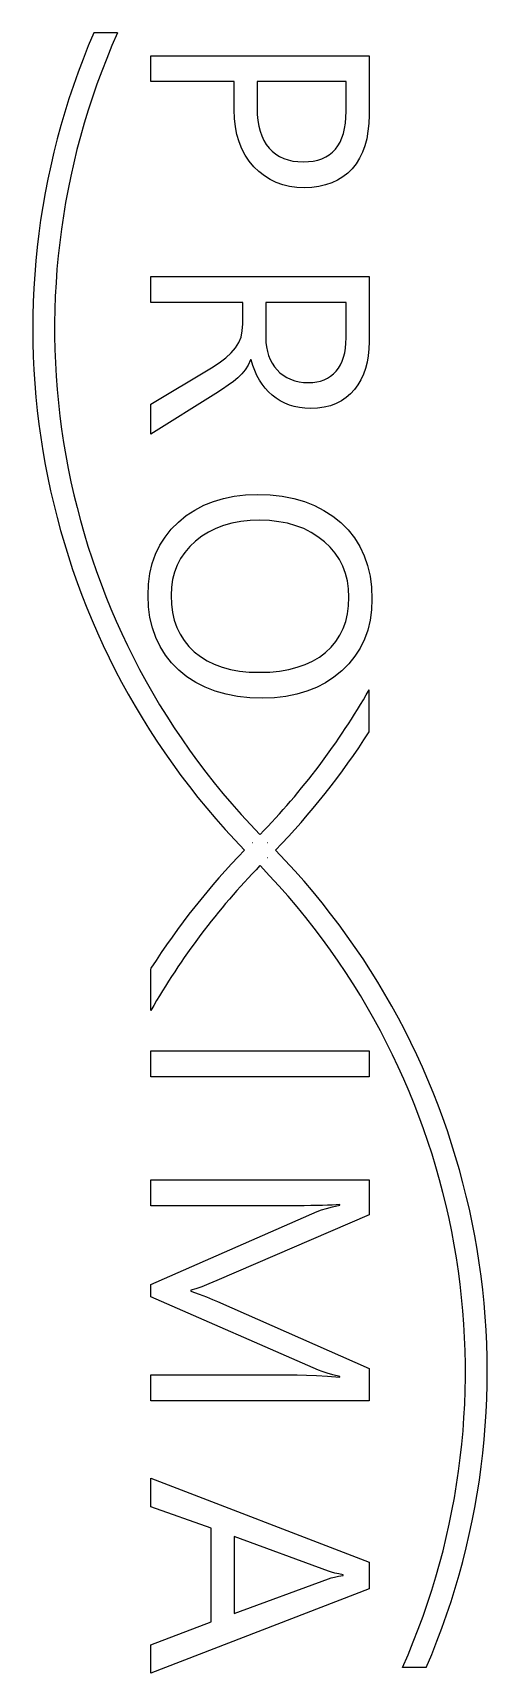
# Model space of a CAD drawing. Header units: millimetres. Extents: x -5.2 to 5.2, y -18.9 to 18.8.
import ezdxf

# ---------------------------------------------------------------- set-up
doc = ezdxf.new("R2010")
doc.units = ezdxf.units.MM

msp = doc.modelspace()

# ---------------------------------------------------------------- linework, layer by layer
at = {"color": 7, "linetype": 'Continuous'}
for p, q in [((-3.265, 18.75), (-3.811, 18.75)), ((2.5, 2.712), (2.5, 3.677)), ((-0.177, 0.177), (-0.175, 0.178)), ((0.175, 0.178), (0.177, 0.177)), ((0.177, -0.177), (0.175, -0.178)), ((-2.5, -3.677), (-2.5, -2.712)), ((3.811, -18.75), (3.265, -18.75))]:
    msp.add_line(p, q, dxfattribs=at)
at = {"color": 7, "linetype": 'Continuous', "flags": 128}
for points in [[(-0.592, 17.632), (-2.5, 17.632), (-2.5, 17.632), (-2.5, 18.224), (-2.5, 18.224), (2.5, 18.224), (2.5, 18.224), (2.5, 16.864), (2.5, 16.864), (2.494, 16.67), (2.475, 16.49), (2.446, 16.319), (2.403, 16.16), (2.348, 16.012), (2.281, 15.874), (2.203, 15.748), (2.111, 15.633), (2.01, 15.531), (1.898, 15.443), (1.776, 15.368), (1.644, 15.306), (1.502, 15.259), (1.351, 15.225), (1.188, 15.205), (1.017, 15.197), (1.017, 15.197), (0.844, 15.205), (0.679, 15.227), (0.522, 15.265), (0.373, 15.318), (0.232, 15.385), (0.1, 15.469), (-0.025, 15.566), (-0.142, 15.679), (-0.248, 15.806), (-0.339, 15.943), (-0.416, 16.09), (-0.479, 16.247), (-0.528, 16.416), (-0.564, 16.594), (-0.585, 16.784), (-0.592, 16.983), (-0.592, 16.983), (-0.592, 17.632)], [(1.974, 17.632), (-0.066, 17.632), (-0.066, 17.632), (-0.066, 17.023), (-0.066, 17.023), (-0.062, 16.877), (-0.048, 16.74), (-0.027, 16.612), (0.003, 16.493), (0.042, 16.383), (0.089, 16.281), (0.145, 16.188), (0.21, 16.105), (0.282, 16.031), (0.362, 15.967), (0.448, 15.913), (0.543, 15.869), (0.644, 15.834), (0.751, 15.809), (0.867, 15.795), (0.989, 15.789), (0.989, 15.789), (1.108, 15.794), (1.22, 15.808), (1.324, 15.831), (1.42, 15.862), (1.508, 15.903), (1.589, 15.953), (1.662, 16.012), (1.728, 16.08), (1.786, 16.157), (1.835, 16.243), (1.877, 16.338), (1.912, 16.443), (1.939, 16.556), (1.958, 16.679), (1.97, 16.81), (1.974, 16.951), (1.974, 16.951), (1.974, 17.632)], [(-2.5, 9.539), (-2.5, 10.233), (-2.5, 10.233), (-1.112, 11.066), (-1.112, 11.066), (-0.933, 11.182), (-0.783, 11.294), (-0.659, 11.406), (-0.56, 11.521), (-0.485, 11.642), (-0.435, 11.771), (-0.405, 11.914), (-0.395, 12.073), (-0.395, 12.073), (-0.395, 12.566), (-0.395, 12.566), (-2.5, 12.566), (-2.5, 12.566), (-2.5, 13.158), (-2.5, 13.158), (2.5, 13.158), (2.5, 13.158), (2.5, 11.659), (2.5, 11.659), (2.495, 11.498), (2.479, 11.343), (2.453, 11.193), (2.417, 11.051), (2.37, 10.916), (2.313, 10.792), (2.245, 10.674), (2.166, 10.567), (2.076, 10.471), (1.977, 10.385), (1.866, 10.31), (1.745, 10.247), (1.615, 10.196), (1.473, 10.16), (1.32, 10.139), (1.156, 10.132), (1.156, 10.132), (1.028, 10.137), (0.905, 10.151), (0.786, 10.176), (0.673, 10.21), (0.566, 10.254), (0.466, 10.305), (0.37, 10.366), (0.281, 10.434), (0.198, 10.511), (0.121, 10.594), (0.051, 10.686), (-0.012, 10.784), (-0.07, 10.89), (-0.12, 11.001), (-0.163, 11.119), (-0.2, 11.244), (-0.2, 11.244), (-0.215, 11.244), (-0.215, 11.244), (-0.274, 11.123), (-0.341, 11.018), (-0.417, 10.924), (-0.508, 10.835), (-0.611, 10.748), (-0.728, 10.663), (-0.86, 10.573), (-1.013, 10.473), (-1.013, 10.473), (-2.5, 9.539)], [(1.974, 12.566), (0.132, 12.566), (0.132, 12.566), (0.132, 11.758), (0.132, 11.758), (0.136, 11.649), (0.148, 11.543), (0.17, 11.442), (0.198, 11.345), (0.236, 11.253), (0.281, 11.169), (0.333, 11.09), (0.392, 11.018), (0.458, 10.953), (0.532, 10.895), (0.613, 10.845), (0.7, 10.802), (0.795, 10.768), (0.894, 10.743), (0.999, 10.729), (1.109, 10.724), (1.109, 10.724), (1.208, 10.728), (1.301, 10.74), (1.39, 10.761), (1.472, 10.789), (1.548, 10.826), (1.619, 10.872), (1.685, 10.925), (1.744, 10.987), (1.798, 11.057), (1.845, 11.134), (1.884, 11.218), (1.916, 11.31), (1.942, 11.409), (1.959, 11.515), (1.971, 11.629), (1.974, 11.751), (1.974, 11.751), (1.974, 12.566)], [(-2.566, 5.843), (-2.554, 6.099), (-2.523, 6.343), (-2.468, 6.572), (-2.392, 6.789), (-2.294, 6.993), (-2.174, 7.183), (-2.033, 7.361), (-1.87, 7.526), (-1.689, 7.674), (-1.496, 7.802), (-1.289, 7.911), (-1.069, 8), (-0.836, 8.069), (-0.59, 8.119), (-0.331, 8.148), (-0.059, 8.158), (-0.059, 8.158), (0.233, 8.148), (0.51, 8.118), (0.772, 8.067), (1.018, 7.997), (1.249, 7.906), (1.466, 7.795), (1.666, 7.664), (1.852, 7.513), (2.02, 7.345), (2.165, 7.163), (2.287, 6.965), (2.388, 6.754), (2.465, 6.528), (2.522, 6.286), (2.554, 6.031), (2.566, 5.761), (2.566, 5.761), (2.554, 5.511), (2.523, 5.273), (2.468, 5.049), (2.393, 4.837), (2.295, 4.637), (2.176, 4.449), (2.035, 4.274), (1.873, 4.112), (1.693, 3.966), (1.501, 3.838), (1.294, 3.731), (1.074, 3.643), (0.842, 3.575), (0.595, 3.526), (0.336, 3.497), (0.063, 3.487), (0.063, 3.487), (-0.233, 3.497), (-0.513, 3.527), (-0.777, 3.577), (-1.026, 3.647), (-1.258, 3.737), (-1.474, 3.847), (-1.675, 3.977), (-1.86, 4.127), (-2.025, 4.295), (-2.169, 4.475), (-2.29, 4.669), (-2.389, 4.877), (-2.466, 5.098), (-2.522, 5.333), (-2.554, 5.581), (-2.566, 5.843)], [(2.039, 5.802), (2.03, 5.993), (2.005, 6.176), (1.96, 6.349), (1.899, 6.512), (1.819, 6.667), (1.722, 6.812), (1.608, 6.949), (1.475, 7.075), (1.329, 7.191), (1.172, 7.29), (1.003, 7.375), (0.823, 7.443), (0.633, 7.497), (0.432, 7.535), (0.219, 7.559), (-0.005, 7.566), (-0.005, 7.566), (-0.229, 7.559), (-0.441, 7.536), (-0.642, 7.499), (-0.833, 7.447), (-1.012, 7.379), (-1.179, 7.296), (-1.336, 7.2), (-1.481, 7.088), (-1.612, 6.964), (-1.726, 6.831), (-1.822, 6.689), (-1.9, 6.538), (-1.961, 6.377), (-2.005, 6.209), (-2.031, 6.03), (-2.039, 5.843), (-2.039, 5.843), (-2.031, 5.644), (-2.007, 5.455), (-1.964, 5.278), (-1.906, 5.11), (-1.832, 4.954), (-1.74, 4.809), (-1.631, 4.674), (-1.507, 4.551), (-1.367, 4.44), (-1.214, 4.344), (-1.047, 4.263), (-0.868, 4.197), (-0.674, 4.146), (-0.468, 4.109), (-0.249, 4.086), (-0.015, 4.079), (-0.015, 4.079), (0.223, 4.086), (0.448, 4.108), (0.659, 4.144), (0.855, 4.194), (1.038, 4.258), (1.207, 4.337), (1.362, 4.429), (1.503, 4.537), (1.628, 4.658), (1.737, 4.788), (1.83, 4.93), (1.906, 5.083), (1.964, 5.247), (2.006, 5.42), (2.031, 5.605), (2.039, 5.802)], [(-2.5, -5.197), (-2.5, -4.605), (-2.5, -4.605), (2.5, -4.605), (2.5, -4.605), (2.5, -5.197), (2.5, -5.197), (-2.5, -5.197)], [(-2.5, -12.632), (-2.5, -12.039), (-2.5, -12.039), (0.854, -12.039), (0.854, -12.039), (1.064, -12.043), (1.296, -12.052), (1.55, -12.067), (1.827, -12.089), (1.827, -12.089), (1.827, -12.075), (1.827, -12.075), (1.669, -12.035), (1.537, -11.997), (1.428, -11.961), (1.343, -11.927), (1.343, -11.927), (-2.5, -10.248), (-2.5, -10.248), (-2.5, -9.967), (-2.5, -9.967), (1.314, -8.291), (1.314, -8.291), (1.408, -8.255), (1.525, -8.218), (1.665, -8.181), (1.827, -8.142), (1.827, -8.142), (1.827, -8.129), (1.827, -8.129), (1.745, -8.136), (1.653, -8.141), (1.548, -8.147), (1.432, -8.151), (1.303, -8.154), (1.163, -8.156), (1.01, -8.158), (0.847, -8.158), (0.847, -8.158), (-2.5, -8.158), (-2.5, -8.158), (-2.5, -7.566), (-2.5, -7.566), (2.5, -7.566), (2.5, -7.566), (2.5, -8.367), (2.5, -8.367), (-0.987, -9.872), (-0.987, -9.872), (-1.175, -9.951), (-1.337, -10.015), (-1.474, -10.064), (-1.586, -10.098), (-1.586, -10.098), (-1.586, -10.118), (-1.586, -10.118), (-1.394, -10.188), (-1.227, -10.251), (-1.087, -10.306), (-0.972, -10.355), (-0.972, -10.355), (2.5, -11.89), (2.5, -11.89), (2.5, -12.632), (2.5, -12.632), (-2.5, -12.632)], [(-2.5, -18.882), (-2.5, -18.23), (-2.5, -18.23), (-1.118, -17.704), (-1.118, -17.704), (-1.118, -15.555), (-1.118, -15.555), (-2.5, -15.064), (-2.5, -15.064), (-2.5, -14.408), (-2.5, -14.408), (2.5, -16.336), (2.5, -16.336), (2.5, -16.946), (2.5, -16.946), (-2.5, -18.882)], [(-0.592, -17.51), (1.572, -16.714), (1.572, -16.714), (1.632, -16.694), (1.708, -16.676), (1.8, -16.656), (1.908, -16.638), (1.908, -16.638), (1.908, -16.624), (1.908, -16.624), (1.807, -16.606), (1.717, -16.586), (1.639, -16.565), (1.572, -16.542), (1.572, -16.542), (-0.592, -15.749), (-0.592, -15.749), (-0.592, -17.51)]]:
    msp.add_lwpolyline(points, dxfattribs=at)
at = {"color": 7, "linetype": 'Continuous'}
for centre, radius, start, end in [((11.967, 11.967), 17.175, 156.7392, 224.1719), ((11.967, 11.967), 16.675, 155.9986, 224.1344), ((-11.967, 11.967), 16.675, 315.8656, 330.1852), ((-11.967, 11.967), 17.175, 315.8281, 327.3921), ((11.967, -11.967), 17.175, 135.8281, 147.3921), ((-11.967, -11.967), 17.175, 336.7392, 44.1719), ((11.967, -11.967), 16.675, 135.8656, 150.1852), ((-11.967, -11.967), 16.675, 335.9986, 44.1344)]:
    msp.add_arc(centre, radius, start, end, dxfattribs=at)

doc.saveas('drawing.dxf')
